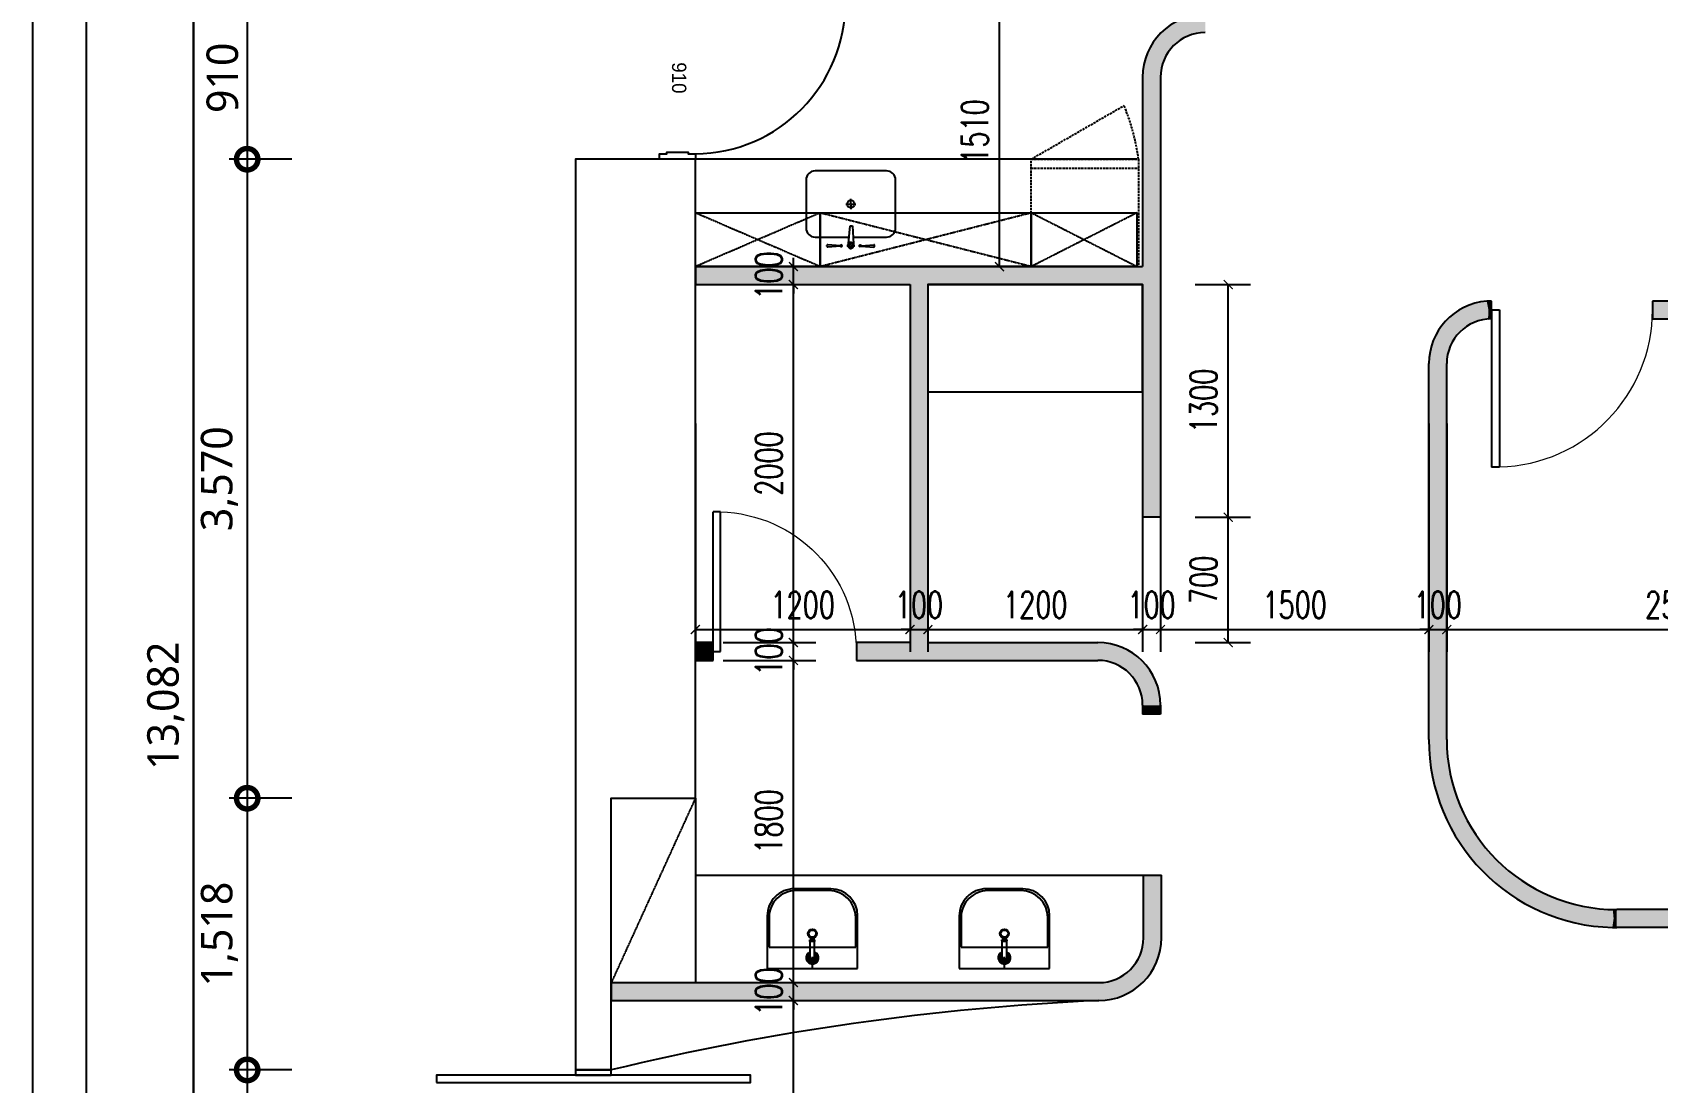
# Model space of a CAD drawing. Header units: millimetres. Extents: x -4 to 86791, y -1 to 44030.
# Drawn here: x 7475 to 16558, y 21602 to 27468 of the extents above; entities that cross this region are included whole.
import ezdxf
from ezdxf.enums import TextEntityAlignment as Align

# ---------------------------------------------------------------- set-up
doc = ezdxf.new("R2010")
doc.units = ezdxf.units.MM
doc.linetypes.add('$0$DASH', pattern=[0.35, 0.25, -0.1])
doc.linetypes.add('DASH', pattern=[0.35, 0.25, -0.1])
for name, color, linetype in [('0-活动家具', 3, 'Continuous'), ('07-DIM WAL', 5, 'Continuous'), ('2.\\M+3B1DB\\M+3C0DA\\M+3BCB1', 60, 'Continuous'), ('2CONTINUOUS', 2, 'Continuous'), ('CO-BATH', 6, 'Continuous'), ('CO-DO-FR', 7, 'Continuous'), ('CO-DOOR', 8, 'Continuous'), ('FORM(YOURNAME)-11', 1, 'Continuous'), ('PUB_DIM', 3, 'Continuous'), ('PUB_HATCH', 8, 'Continuous'), ('WALL', 9, 'Continuous'), ('WINDOW', 4, 'Continuous')]:
    doc.layers.add(name, color=color, linetype=linetype)
doc.styles.add('_TCH_DIM_T3', font='SIMPLEX', dxfattribs={"width": 0.705882, "bigfont": 'GBCBIG'})
doc.styles.add('DAWIN', font='')
doc.styles.add('W-TEXT2', font='Dotum.ttf')
doc.styles.add('YOURNAME', font='HYWULM.TTF')
doc.styles.get('DAWIN').set_extended_font_data('NanumSquare')
doc.dimstyles.new('60', dxfattribs={"dimscale": 80, "dimtxt": 2.2, "dimasz": 3, "dimexe": 1.25, "dimexo": 0.625, "dimtad": 1, "dimdec": 0, "dimzin": 0, "dimdsep": 46, "dimlunit": 6, "dimtxsty": 'DAWIN', "dimblk1": 'DOTSMALL', "dimblk2": 'DOTSMALL', "dimsah": 1, "dimcen": 0.001, "dimclrd": 1, "dimclre": 1, "dimclrt": 3, "dimadec": 0, "dimazin": 0, "dimtfac": 1, "dimtdec": 0, "dimtix": 1, "dimtmove": 2, "dimatfit": 3, "dimldrblk": 'DOTSMALL', "dimfxl": 0, "dimtolj": 1, "dimtzin": 0, "dimarcsym": 0})
doc.dimstyles.new('_TCH_ARCH&&50', dxfattribs={"dimtxt": 148.75, "dimasz": 50, "dimexe": 125, "dimexo": 150, "dimgap": 63.125, "dimtad": 1, "dimdec": 0, "dimrnd": 5, "dimzin": 0, "dimdsep": 46, "dimtxsty": '_TCH_DIM_T3', "dimblk": 'ARCHTICK', "dimcen": 0.09, "dimclrt": 7, "dimazin": 2, "dimtfac": 1, "dimtdec": 0, "dimtix": 1, "dimtmove": 2, "dimatfit": 3, "dimfxl": 0, "dimtolj": 1, "dimtzin": 0, "dimarcsym": 0})

# ---------------------------------------------------------------- blocks, each defined once
blk = doc.blocks.new('FORM-PLAN')
at = {"layer": 'Defpoints', "color": 158}
for points in [[(-71444, -2285), (10556, -2285), (10556, 55115), (-71444, 55115)], [(-69444, 53115), (-64, 53115), (-64, 1215), (-69444, 1215)]]:
    blk.add_lwpolyline(points, close=True, dxfattribs=at)
at = {"layer": 'FORM(YOURNAME)-11', "color": 250}
blk.add_lwpolyline([(-72444, -3285), (11556, -3285), (11556, 56115), (-72444, 56115)], close=True, dxfattribs=at)
at = {"layer": 'FORM(YOURNAME)-11', "color": 3, "style": 'YOURNAME'}
for tag, height, p in [('1', 450, (9905, 18188)), ('2', 450, (9905, 17544)), ('3', 450, (9905, 16257)), ('4', 450, (9905, 14326)), ('5', 515, (9905, 12009)), ('6', 515, (9905, 9757)), ('7', 515, (9905, 7504)), ('8', 515, (9905, 5252)), ('9', 515, (9905, 2999)), ('10', 515, (5655, 811)), ('11', 515, (9905, 747)), ('12', 515, (5655, -1441)), ('13', 515, (9905, -1441))]:
    blk.add_attdef(tag, text='', height=height, dxfattribs=at).set_placement(p, align=Align.MIDDLE_RIGHT)
blk = doc.blocks.new('*U150')
at = {"xscale": 0.3000000000000001, "yscale": 0.3000000000000001, "zscale": 0.3000000000000001}
blk.add_blockref('FORM-PLAN', (29207.9, 15720.5), dxfattribs=at)
blk = doc.blocks.new('_DOTSMALL')
at = {"color": 0, "linetype": 'ByBlock', "const_width": 0.5}
blk.add_lwpolyline([(-0.0625, 0, 1), (0.0625, 0, 1)], format="xyb", close=True, dxfattribs=at)
blk = doc.blocks.new('*D85')
at = {"layer": '07-DIM WAL', "color": 1, "lineweight": -2, "ltscale": 10, "transparency": 16777216}
for p, q in [((8924.7, 30247.6), (8274.7, 30247.6)), ((8374.7, 30247.6), (8374.7, 17165.6)), ((8924.7, 17165.6), (8274.7, 17165.6))]:
    blk.add_line(p, q, dxfattribs=at)
at = {"layer": 'Defpoints', "color": 0, "ltscale": 10, "transparency": 16777216}
for p in [(8974.7, 30247.6), (8374.7, 17165.6), (8974.7, 17165.6)]:
    blk.add_point(p, dxfattribs=at)
at = {"layer": '07-DIM WAL', "color": 1, "lineweight": -2, "ltscale": 10, "transparency": 16777216, "xscale": 240, "yscale": 240, "zscale": 240}
for p, rotation in [((8374.7, 30247.6), 90), ((8374.7, 17165.6), 270)]:
    blk.add_blockref('_DOTSMALL', p, dxfattribs=dict(at, rotation=rotation))
at = {"layer": '07-DIM WAL', "color": 3, "ltscale": 10, "transparency": 16777216, "insert": (8219.9, 23706.6), "char_height": 176, "attachment_point": 5, "rotation": 90, "style": 'DAWIN'}
blk.add_mtext('\\A1;13,082', dxfattribs=at)
blk = doc.blocks.new('*D87')
at = {"layer": '07-DIM WAL', "color": 1, "lineweight": -2, "ltscale": 10, "transparency": 16777216}
for p, q in [((8924.7, 27669.6), (8574.7, 27669.6)), ((8674.7, 27669.6), (8674.7, 26759.6)), ((8924.7, 26759.6), (8574.7, 26759.6))]:
    blk.add_line(p, q, dxfattribs=at)
at = {"layer": 'Defpoints', "color": 0, "ltscale": 10, "transparency": 16777216}
for p in [(8974.7, 27669.6), (8674.7, 26759.6), (8974.7, 26759.6)]:
    blk.add_point(p, dxfattribs=at)
at = {"layer": '07-DIM WAL', "color": 1, "lineweight": -2, "ltscale": 10, "transparency": 16777216, "xscale": 240, "yscale": 240, "zscale": 240}
for p, rotation in [((8674.7, 27669.6), 90), ((8674.7, 26759.6), 270)]:
    blk.add_blockref('_DOTSMALL', p, dxfattribs=dict(at, rotation=rotation))
at = {"layer": '07-DIM WAL', "color": 3, "ltscale": 10, "transparency": 16777216, "insert": (8536.7, 27214.6), "char_height": 176, "attachment_point": 5, "rotation": 90, "style": 'DAWIN'}
blk.add_mtext('\\A1;910', dxfattribs=at)
blk = doc.blocks.new('*D88')
at = {"layer": '07-DIM WAL', "color": 1, "lineweight": -2, "ltscale": 10, "transparency": 16777216}
for p, q in [((8924.7, 26759.6), (8574.7, 26759.6)), ((8674.7, 26759.6), (8674.7, 23189.6)), ((8924.7, 23189.6), (8574.7, 23189.6))]:
    blk.add_line(p, q, dxfattribs=at)
at = {"layer": 'Defpoints', "color": 0, "ltscale": 10, "transparency": 16777216}
for p in [(8974.7, 26759.6), (8674.7, 23189.6), (8974.7, 23189.6)]:
    blk.add_point(p, dxfattribs=at)
at = {"layer": '07-DIM WAL', "color": 1, "lineweight": -2, "ltscale": 10, "transparency": 16777216, "xscale": 240, "yscale": 240, "zscale": 240}
for p, rotation in [((8674.7, 26759.6), 90), ((8674.7, 23189.6), 270)]:
    blk.add_blockref('_DOTSMALL', p, dxfattribs=dict(at, rotation=rotation))
at = {"layer": '07-DIM WAL', "color": 3, "ltscale": 10, "transparency": 16777216, "insert": (8519.9, 24974.6), "char_height": 176, "attachment_point": 5, "rotation": 90, "style": 'DAWIN'}
blk.add_mtext('\\A1;3,570', dxfattribs=at)
blk = doc.blocks.new('*D89')
at = {"layer": '07-DIM WAL', "color": 1, "lineweight": -2, "ltscale": 10, "transparency": 16777216}
for p, q in [((8924.7, 23189.6), (8574.7, 23189.6)), ((8674.7, 23189.6), (8674.7, 21671.6)), ((8924.7, 21671.6), (8574.7, 21671.6))]:
    blk.add_line(p, q, dxfattribs=at)
at = {"layer": 'Defpoints', "color": 0, "ltscale": 10, "transparency": 16777216}
for p in [(8974.7, 23189.6), (8674.7, 21671.6), (8974.7, 21671.6)]:
    blk.add_point(p, dxfattribs=at)
at = {"layer": '07-DIM WAL', "color": 1, "lineweight": -2, "ltscale": 10, "transparency": 16777216, "xscale": 240, "yscale": 240, "zscale": 240}
for p, rotation in [((8674.7, 23189.6), 90), ((8674.7, 21671.6), 270)]:
    blk.add_blockref('_DOTSMALL', p, dxfattribs=dict(at, rotation=rotation))
at = {"layer": '07-DIM WAL', "color": 3, "ltscale": 10, "transparency": 16777216, "insert": (8519.9, 22430.6), "char_height": 176, "attachment_point": 5, "rotation": 90, "style": 'DAWIN'}
blk.add_mtext('\\A1;1,518', dxfattribs=at)
blk = doc.blocks.new('*D90')
at = {"layer": '07-DIM WAL', "color": 1, "lineweight": -2, "ltscale": 10, "transparency": 16777216}
for p, q in [((8924.7, 21671.6), (8574.7, 21671.6)), ((8674.7, 21671.6), (8674.7, 20696.6)), ((8924.7, 20696.6), (8574.7, 20696.6))]:
    blk.add_line(p, q, dxfattribs=at)
at = {"layer": 'Defpoints', "color": 0, "ltscale": 10, "transparency": 16777216}
for p in [(8974.7, 21671.6), (8674.7, 20696.6), (8974.7, 20696.6)]:
    blk.add_point(p, dxfattribs=at)
at = {"layer": '07-DIM WAL', "color": 1, "lineweight": -2, "ltscale": 10, "transparency": 16777216, "xscale": 240, "yscale": 240, "zscale": 240}
for p, rotation in [((8674.7, 21671.6), 90), ((8674.7, 20696.6), 270)]:
    blk.add_blockref('_DOTSMALL', p, dxfattribs=dict(at, rotation=rotation))
at = {"layer": '07-DIM WAL', "color": 3, "ltscale": 10, "transparency": 16777216, "insert": (8536.7, 21184.1), "char_height": 176, "attachment_point": 5, "rotation": 90, "style": 'DAWIN'}
blk.add_mtext('\\A1;975', dxfattribs=at)
blk = doc.blocks.new('VUFASU3')
at = {"layer": '2CONTINUOUS', "ltscale": 10}
blk.add_lwpolyline([(258926.3, -9402.6), (259126.3, -9402.6), (259126.3, -7884.6), (259596.3, -7884.6), (259596.3, -4314.6), (258926.3, -4314.6), (258926.3, -9402.6)], dxfattribs=at)
at = {"layer": 'CO-DO-FR'}
for points in [[(259596.3, -4314.6), (259396.3, -4314.6), (259396.3, -4284.6), (259436.3, -4284.6), (259436.3, -4274.6), (259556.3, -4274.6), (259556.3, -4284.6), (259596.3, -4284.6), (259596.3, -4314.6)], [(258926.3, -9402.6), (258926.3, -9432.6), (259126.3, -9432.6), (259126.3, -9402.6)]]:
    blk.add_lwpolyline(points, close=True, dxfattribs=at)
at = {"layer": 'CO-DOOR'}
blk.add_lwpolyline([(258148.8, -9472.6), (259903.8, -9472.6), (259903.8, -9432.6), (258148.8, -9432.6)], close=True, dxfattribs=at)
blk.add_arc((259587.7, -3436.1), 848.6, 270.57967, 0.09838, dxfattribs=at)
at = {"layer": '2.\\M+3B1DB\\M+3C0DA\\M+3BCB1', "style": 'W-TEXT2'}
blk.add_text('910', height=80, rotation=270, dxfattribs=at).set_placement((259505.9, -3860.1), align=Align.MIDDLE_CENTER)
blk = doc.blocks.new('A$C7CA87367')
at = {"layer": '0-活动家具', "color": 3, "linetype": 'Continuous'}
for p, q in [((116.8, 421.1), (116.8, 416.9)), ((189.7, 420.3), (121.1, 425.2)), ((189.7, 417.8), (121.1, 412.8)), ((240.7, 306.9), (235.4, 407.9)), ((262.6, 405.2), (254, 306.9)), ((310.3, 420.3), (378.9, 425.2)), ((310.3, 417.8), (378.9, 412.8)), ((383.2, 421.1), (383.2, 416.9)), ((254, 306.9), (240.7, 306.9))]:
    blk.add_line(p, q, dxfattribs=at)
at = {"layer": '0-活动家具', "color": 3}
for p, q in [((246.6, 416.3), (228.2, 416.3)), ((250, 438.4), (250, 419.6)), ((250, 412.9), (250, 393.8)), ((271.5, 416.3), (253.4, 416.3))]:
    blk.add_line(p, q, dxfattribs=at)
at = {"layer": '0-活动家具', "color": 8}
for p, q in [((245.8, 185), (222.7, 185)), ((250, 189.2), (250, 213.1)), ((276.9, 185), (254.2, 185)), ((250, 180.8), (250, 156.9))]:
    blk.add_line(p, q, dxfattribs=at)
at = {"layer": '0-活动家具', "color": 3, "linetype": 'Continuous'}
blk.add_lwpolyline([(237.4, 370), (50, 370, 0.414214), (0, 320), (0, 50, 0.414214), (50, 0), (450, 0, 0.414214), (500, 50), (500, 320, 0.414214), (450, 370), (259.5, 370)], format="xyb", dxfattribs=at)
for points in [[(197.2, 424, -1), (197.2, 414, -1)], [(302.8, 424, 1), (302.8, 414, 1)]]:
    blk.add_lwpolyline(points, format="xyb", close=True, dxfattribs=at)
at = {"layer": '0-活动家具', "color": 3, "ltscale": 1000}
blk.add_lwpolyline([(250, 416.4, -1), (250, 416.1, -1)], format="xyb", close=True, dxfattribs=at)
at = {"layer": '0-活动家具', "color": 8}
blk.add_lwpolyline([(250.1, 185.4, -1), (250.1, 184.7, -1)], format="xyb", close=True, dxfattribs=at)
at = {"layer": '0-活动家具', "color": 3, "linetype": 'Continuous'}
blk.add_circle((250, 416.3), 16.8, dxfattribs=at)
at = {"layer": '0-活动家具', "color": 3}
blk.add_circle((250.2, 416.4), 13.5, dxfattribs=at)
at = {"layer": '0-活动家具', "color": 8}
blk.add_circle((250, 185), 21, dxfattribs=at)
at = {"layer": '0-活动家具', "color": 3, "linetype": 'Continuous'}
for centre, start, end in [((121, 421.1), 88.28891, 180), ((121, 416.9), 180, 271.71109), ((379, 421.1), 0, 91.71109), ((379, 416.9), 268.28891, 0)]:
    blk.add_arc(centre, 4.17, start, end, dxfattribs=at)
blk = doc.blocks.new('fwg')
at = {"color": 3, "linetype": 'DASH', "ltscale": 50}
for p, q in [((537365.2, 175087.9), (537965.2, 175087.9)), ((537365.2, 174487.9), (537365.2, 175087.9)), ((537965.2, 175087.9), (537965.2, 174487.9)), ((537965.2, 174537.9), (537365.2, 174537.9)), ((537965.2, 174487.9), (537365.2, 174487.9))]:
    blk.add_line(p, q, dxfattribs=at)
at = {"color": 8, "linetype": 'DASH', "ltscale": 50}
blk.add_line((537965.2, 174487.9), (537445.5, 174187.9), dxfattribs=at)
blk.add_arc((538570.8, 174650.2), 1216.5, 187.6661, 202.3339, dxfattribs=at)
blk = doc.blocks.new('B-003')
blk.add_line((0, 0), (0, -65))
at = {"layer": 'CO-BATH'}
for p, q in [((-252.5, 0), (-252.5, -295)), ((252.5, 0), (-252.5, 0)), ((252.5, -295), (252.5, 0)), ((-102.5, -445), (102.5, -445))]:
    blk.add_line(p, q, dxfattribs=at)
at = {"layer": 'CO-BATH', "color": 8}
for p, q in [((-12.5, -60), (-12.5, -150.5)), ((12.5, -60), (12.5, -150.5)), ((-242.5, -120), (-242.5, -285)), ((242.5, -120), (-242.5, -120)), ((-14.5, -155.5), (-14.5, -160.5)), ((-14.5, -160.5), (14.5, -160.5)), ((-13.5, -150.5), (-13.5, -155.5)), ((13.5, -150.5), (13.5, -155.5)), ((14.5, -155.5), (14.5, -160.5)), ((242.5, -285), (242.5, -120)), ((-92.5, -435), (92.5, -435))]:
    blk.add_line(p, q, dxfattribs=at)
at = {"layer": 'CO-BATH', "color": 251}
for p, q in [((-14.5, -155.5), (14.5, -155.5)), ((-13.5, -150.5), (13.5, -150.5))]:
    blk.add_line(p, q, dxfattribs=at)
at = {"layer": 'CO-BATH', "color": 8}
blk.add_circle((0, -195), 25, dxfattribs=at)
at = {"layer": 'CO-BATH', "color": 251}
blk.add_circle((0, -195), 20, dxfattribs=at)
at = {"layer": 'CO-BATH', "color": 8}
for centre, radius, start, end in [((0, -60), 35, 290.92481, 249.07514), ((0, -60), 12.5, 359.99998, 179.99998), ((-92.5, -285), 150, 180, 270), ((92.5, -285), 150, 270, 0)]:
    blk.add_arc(centre, radius, start, end, dxfattribs=at)
at = {"layer": 'CO-BATH', "color": 251}
for radius, start, end in [(30, 294.62429, 245.37566), (25, 299.99998, 239.99998), (18, 313.98294, 226.01701)]:
    blk.add_arc((0, -60), radius, start, end, dxfattribs=at)
at = {"layer": 'CO-BATH'}
for centre, start, end in [((-102.5, -295), 180, 270), ((102.5, -295), 270, 0)]:
    blk.add_arc(centre, 150, start, end, dxfattribs=at)
blk = doc.blocks.new('_ArchTick')
at = {"color": 0, "linetype": 'ByBlock', "const_width": 0.15}
blk.add_lwpolyline([(-0.5, -0.5), (0.5, 0.5)], dxfattribs=at)
blk = doc.blocks.new('*D93')
at = {"layer": 'Defpoints', "color": 0, "transparency": 16777216}
for p in [(13823.6, 24759.6), (14158.3, 24759.6), (13823.6, 24059.6)]:
    blk.add_point(p, dxfattribs=at)
at = {"layer": 'PUB_DIM', "color": 0, "lineweight": -2, "transparency": 16777216}
for p, q in [((13973.6, 24759.6), (14283.3, 24759.6)), ((14158.3, 24059.6), (14158.3, 24759.6)), ((13973.6, 24059.6), (14283.3, 24059.6))]:
    blk.add_line(p, q, dxfattribs=at)
at = {"layer": 'PUB_DIM', "color": 0, "lineweight": -2, "transparency": 16777216, "xscale": 50, "yscale": 50, "zscale": 50}
for p, rotation in [((14158.3, 24759.6), 90), ((14158.3, 24059.6), 270)]:
    blk.add_blockref('_ArchTick', p, dxfattribs=dict(at, rotation=rotation))
at = {"layer": 'PUB_DIM', "color": 7, "transparency": 16777216, "insert": (14020.8, 24409.6), "char_height": 148.75, "attachment_point": 5, "rotation": 90, "style": '_TCH_DIM_T3'}
blk.add_mtext('\\A1;700', dxfattribs=at)
blk = doc.blocks.new('*D94')
at = {"layer": 'Defpoints', "color": 0, "transparency": 16777216}
for p in [(13823.6, 26059.6), (14158.3, 26059.6), (13823.6, 24759.6)]:
    blk.add_point(p, dxfattribs=at)
at = {"layer": 'PUB_DIM', "color": 0, "lineweight": -2, "transparency": 16777216}
for p, q in [((13973.6, 26059.6), (14283.3, 26059.6)), ((14158.3, 24759.6), (14158.3, 26059.6)), ((13973.6, 24759.6), (14283.3, 24759.6))]:
    blk.add_line(p, q, dxfattribs=at)
at = {"layer": 'PUB_DIM', "color": 0, "lineweight": -2, "transparency": 16777216, "xscale": 50, "yscale": 50, "zscale": 50}
for p, rotation in [((14158.3, 26059.6), 90), ((14158.3, 24759.6), 270)]:
    blk.add_blockref('_ArchTick', p, dxfattribs=dict(at, rotation=rotation))
at = {"layer": 'PUB_DIM', "color": 7, "transparency": 16777216, "insert": (14020.8, 25409.6), "char_height": 148.75, "attachment_point": 5, "rotation": 90, "style": '_TCH_DIM_T3'}
blk.add_mtext('\\A1;1300', dxfattribs=at)
blk = doc.blocks.new('*D95')
at = {"layer": 'Defpoints', "color": 0, "transparency": 16777216}
for p in [(11184.7, 26159.6), (11727.8, 26159.6), (11184.7, 26059.6)]:
    blk.add_point(p, dxfattribs=at)
at = {"layer": 'PUB_DIM', "color": 0, "lineweight": -2, "transparency": 16777216}
for p, q in [((11334.7, 26159.6), (11852.8, 26159.6)), ((11727.8, 26159.6), (11727.8, 26209.6)), ((11727.8, 26059.6), (11727.8, 26159.6)), ((11334.7, 26059.6), (11852.8, 26059.6)), ((11727.8, 26059.6), (11727.8, 26009.6))]:
    blk.add_line(p, q, dxfattribs=at)
at = {"layer": 'PUB_DIM', "color": 0, "lineweight": -2, "transparency": 16777216, "xscale": 50, "yscale": 50, "zscale": 50}
for p, rotation in [((11727.8, 26159.6), 270), ((11727.8, 26059.6), 90)]:
    blk.add_blockref('_ArchTick', p, dxfattribs=dict(at, rotation=rotation))
at = {"layer": 'PUB_DIM', "color": 7, "transparency": 16777216, "insert": (11590.3, 26109.6), "char_height": 148.75, "attachment_point": 5, "rotation": 90, "style": '_TCH_DIM_T3'}
blk.add_mtext('\\A1;100', dxfattribs=at)
blk = doc.blocks.new('*D96')
at = {"layer": 'Defpoints', "color": 0, "transparency": 16777216}
for p in [(11184.7, 26059.6), (11727.8, 26059.6), (11184.7, 24059.6)]:
    blk.add_point(p, dxfattribs=at)
at = {"layer": 'PUB_DIM', "color": 0, "lineweight": -2, "transparency": 16777216}
for p, q in [((11334.7, 26059.6), (11852.8, 26059.6)), ((11727.8, 24059.6), (11727.8, 26059.6)), ((11334.7, 24059.6), (11852.8, 24059.6))]:
    blk.add_line(p, q, dxfattribs=at)
at = {"layer": 'PUB_DIM', "color": 0, "lineweight": -2, "transparency": 16777216, "xscale": 50, "yscale": 50, "zscale": 50}
for p, rotation in [((11727.8, 26059.6), 90), ((11727.8, 24059.6), 270)]:
    blk.add_blockref('_ArchTick', p, dxfattribs=dict(at, rotation=rotation))
at = {"layer": 'PUB_DIM', "color": 7, "transparency": 16777216, "insert": (11590.3, 25059.6), "char_height": 148.75, "attachment_point": 5, "rotation": 90, "style": '_TCH_DIM_T3'}
blk.add_mtext('\\A1;2000', dxfattribs=at)
blk = doc.blocks.new('*D97')
at = {"layer": 'Defpoints', "color": 0, "transparency": 16777216}
for p in [(11184.7, 24059.6), (11727.8, 24059.6), (11184.7, 23959.6)]:
    blk.add_point(p, dxfattribs=at)
at = {"layer": 'PUB_DIM', "color": 0, "lineweight": -2, "transparency": 16777216}
for p, q in [((11727.8, 24059.6), (11727.8, 24109.6)), ((11334.7, 24059.6), (11852.8, 24059.6)), ((11727.8, 23959.6), (11727.8, 24059.6)), ((11334.7, 23959.6), (11852.8, 23959.6)), ((11727.8, 23959.6), (11727.8, 23909.6))]:
    blk.add_line(p, q, dxfattribs=at)
at = {"layer": 'PUB_DIM', "color": 0, "lineweight": -2, "transparency": 16777216, "xscale": 50, "yscale": 50, "zscale": 50}
for p, rotation in [((11727.8, 24059.6), 270), ((11727.8, 23959.6), 90)]:
    blk.add_blockref('_ArchTick', p, dxfattribs=dict(at, rotation=rotation))
at = {"layer": 'PUB_DIM', "color": 7, "transparency": 16777216, "insert": (11590.3, 24009.6), "char_height": 148.75, "attachment_point": 5, "rotation": 90, "style": '_TCH_DIM_T3'}
blk.add_mtext('\\A1;100', dxfattribs=at)
blk = doc.blocks.new('*D98')
at = {"layer": 'Defpoints', "color": 0, "transparency": 16777216}
for p in [(11184.7, 23959.6), (11727.8, 23959.6), (11184.7, 22159.6)]:
    blk.add_point(p, dxfattribs=at)
at = {"layer": 'PUB_DIM', "color": 0, "lineweight": -2, "transparency": 16777216}
for p, q in [((11334.7, 23959.6), (11852.8, 23959.6)), ((11727.8, 22159.6), (11727.8, 23959.6)), ((11334.7, 22159.6), (11852.8, 22159.6))]:
    blk.add_line(p, q, dxfattribs=at)
at = {"layer": 'PUB_DIM', "color": 0, "lineweight": -2, "transparency": 16777216, "xscale": 50, "yscale": 50, "zscale": 50}
for p, rotation in [((11727.8, 23959.6), 90), ((11727.8, 22159.6), 270)]:
    blk.add_blockref('_ArchTick', p, dxfattribs=dict(at, rotation=rotation))
at = {"layer": 'PUB_DIM', "color": 7, "transparency": 16777216, "insert": (11590.3, 23059.6), "char_height": 148.75, "attachment_point": 5, "rotation": 90, "style": '_TCH_DIM_T3'}
blk.add_mtext('\\A1;1800', dxfattribs=at)
blk = doc.blocks.new('*D99')
at = {"layer": 'Defpoints', "color": 0, "transparency": 16777216}
for p in [(11184.7, 22159.6), (11727.8, 22159.6), (11184.7, 22059.6)]:
    blk.add_point(p, dxfattribs=at)
at = {"layer": 'PUB_DIM', "color": 0, "lineweight": -2, "transparency": 16777216}
for p, q in [((11727.8, 22159.6), (11727.8, 22209.6)), ((11334.7, 22159.6), (11852.8, 22159.6)), ((11727.8, 22059.6), (11727.8, 22159.6)), ((11334.7, 22059.6), (11852.8, 22059.6)), ((11727.8, 22059.6), (11727.8, 22009.6))]:
    blk.add_line(p, q, dxfattribs=at)
at = {"layer": 'PUB_DIM', "color": 0, "lineweight": -2, "transparency": 16777216, "xscale": 50, "yscale": 50, "zscale": 50}
for p, rotation in [((11727.8, 22159.6), 270), ((11727.8, 22059.6), 90)]:
    blk.add_blockref('_ArchTick', p, dxfattribs=dict(at, rotation=rotation))
at = {"layer": 'PUB_DIM', "color": 7, "transparency": 16777216, "insert": (11590.3, 22109.6), "char_height": 148.75, "attachment_point": 5, "rotation": 90, "style": '_TCH_DIM_T3'}
blk.add_mtext('\\A1;100', dxfattribs=at)
blk = doc.blocks.new('*D100')
at = {"layer": 'Defpoints', "color": 0, "transparency": 16777216}
for p in [(11184.7, 22059.6), (11727.8, 22059.6), (11184.7, 20434.1)]:
    blk.add_point(p, dxfattribs=at)
at = {"layer": 'PUB_DIM', "color": 0, "lineweight": -2, "transparency": 16777216}
for p, q in [((11334.7, 22059.6), (11852.8, 22059.6)), ((11727.8, 20434.1), (11727.8, 22059.6)), ((11334.7, 20434.1), (11852.8, 20434.1))]:
    blk.add_line(p, q, dxfattribs=at)
at = {"layer": 'PUB_DIM', "color": 0, "lineweight": -2, "transparency": 16777216, "xscale": 50, "yscale": 50, "zscale": 50}
for p, rotation in [((11727.8, 22059.6), 90), ((11727.8, 20434.1), 270)]:
    blk.add_blockref('_ArchTick', p, dxfattribs=dict(at, rotation=rotation))
at = {"layer": 'PUB_DIM', "color": 7, "transparency": 16777216, "insert": (11590.3, 21246.9), "char_height": 148.75, "attachment_point": 5, "rotation": 90, "style": '_TCH_DIM_T3'}
blk.add_mtext('\\A1;1625', dxfattribs=at)
blk = doc.blocks.new('*D111')
at = {"layer": 'Defpoints', "color": 0, "transparency": 16777216}
for p in [(12631, 27669.6), (12879.7, 27669.6), (12631, 26159.6)]:
    blk.add_point(p, dxfattribs=at)
at = {"layer": 'PUB_DIM', "color": 0, "lineweight": -2, "transparency": 16777216}
for p, q in [((12781, 27669.6), (13004.7, 27669.6)), ((12879.7, 26159.6), (12879.7, 27669.6)), ((12781, 26159.6), (13004.7, 26159.6))]:
    blk.add_line(p, q, dxfattribs=at)
at = {"layer": 'PUB_DIM', "color": 0, "lineweight": -2, "transparency": 16777216, "xscale": 50, "yscale": 50, "zscale": 50}
for p, rotation in [((12879.7, 27669.6), 90), ((12879.7, 26159.6), 270)]:
    blk.add_blockref('_ArchTick', p, dxfattribs=dict(at, rotation=rotation))
at = {"layer": 'PUB_DIM', "color": 7, "transparency": 16777216, "insert": (12742.2, 26914.6), "char_height": 148.75, "attachment_point": 5, "rotation": 90, "style": '_TCH_DIM_T3'}
blk.add_mtext('\\A1;1510', dxfattribs=at)
blk = doc.blocks.new('*D141')
at = {"layer": 'Defpoints', "color": 0, "transparency": 16777216}
for p in [(15379.7, 25432.8), (17957.7, 25432.8), (17957.7, 24132.1)]:
    blk.add_point(p, dxfattribs=at)
at = {"layer": 'PUB_DIM', "color": 0, "lineweight": -2, "transparency": 16777216}
for p, q in [((15379.7, 25282.8), (15379.7, 24007.1)), ((17957.7, 25282.8), (17957.7, 24007.1)), ((15379.7, 24132.1), (17957.7, 24132.1))]:
    blk.add_line(p, q, dxfattribs=at)
at = {"layer": 'PUB_DIM', "color": 0, "lineweight": -2, "transparency": 16777216, "xscale": 50, "yscale": 50, "zscale": 50, "rotation": 180}
blk.add_blockref('_ArchTick', (15379.7, 24132.1), dxfattribs=at)
at = {"layer": 'PUB_DIM', "color": 0, "lineweight": -2, "transparency": 16777216, "xscale": 50, "yscale": 50, "zscale": 50}
blk.add_blockref('_ArchTick', (17957.7, 24132.1), dxfattribs=at)
at = {"layer": 'PUB_DIM', "color": 7, "transparency": 16777216, "insert": (16668.7, 24269.6), "char_height": 148.75, "attachment_point": 5, "style": '_TCH_DIM_T3'}
blk.add_mtext('\\A1;2580', dxfattribs=at)
blk = doc.blocks.new('*D142')
at = {"layer": 'Defpoints', "color": 0, "transparency": 16777216}
for p in [(15279.7, 25432.8), (15379.7, 25432.8), (15379.7, 24132.1)]:
    blk.add_point(p, dxfattribs=at)
at = {"layer": 'PUB_DIM', "color": 0, "lineweight": -2, "transparency": 16777216}
for p, q in [((15279.7, 25282.8), (15279.7, 24007.1)), ((15379.7, 25282.8), (15379.7, 24007.1)), ((15279.7, 24132.1), (15229.7, 24132.1)), ((15279.7, 24132.1), (15379.7, 24132.1)), ((15379.7, 24132.1), (15429.7, 24132.1))]:
    blk.add_line(p, q, dxfattribs=at)
at = {"layer": 'PUB_DIM', "color": 0, "lineweight": -2, "transparency": 16777216, "xscale": 50, "yscale": 50, "zscale": 50}
blk.add_blockref('_ArchTick', (15279.7, 24132.1), dxfattribs=at)
at = {"layer": 'PUB_DIM', "color": 0, "lineweight": -2, "transparency": 16777216, "xscale": 50, "yscale": 50, "zscale": 50, "rotation": 180}
blk.add_blockref('_ArchTick', (15379.7, 24132.1), dxfattribs=at)
at = {"layer": 'PUB_DIM', "color": 7, "transparency": 16777216, "insert": (15329.7, 24269.6), "char_height": 148.75, "attachment_point": 5, "style": '_TCH_DIM_T3'}
blk.add_mtext('\\A1;100', dxfattribs=at)
blk = doc.blocks.new('*D143')
at = {"layer": 'Defpoints', "color": 0, "transparency": 16777216}
for p in [(13779.7, 25432.8), (15279.7, 25432.8), (15279.7, 24132.1)]:
    blk.add_point(p, dxfattribs=at)
at = {"layer": 'PUB_DIM', "color": 0, "lineweight": -2, "transparency": 16777216}
for p, q in [((13779.7, 25282.8), (13779.7, 24007.1)), ((15279.7, 25282.8), (15279.7, 24007.1)), ((13779.7, 24132.1), (15279.7, 24132.1))]:
    blk.add_line(p, q, dxfattribs=at)
at = {"layer": 'PUB_DIM', "color": 0, "lineweight": -2, "transparency": 16777216, "xscale": 50, "yscale": 50, "zscale": 50, "rotation": 180}
blk.add_blockref('_ArchTick', (13779.7, 24132.1), dxfattribs=at)
at = {"layer": 'PUB_DIM', "color": 0, "lineweight": -2, "transparency": 16777216, "xscale": 50, "yscale": 50, "zscale": 50}
blk.add_blockref('_ArchTick', (15279.7, 24132.1), dxfattribs=at)
at = {"layer": 'PUB_DIM', "color": 7, "transparency": 16777216, "insert": (14529.7, 24269.6), "char_height": 148.75, "attachment_point": 5, "style": '_TCH_DIM_T3'}
blk.add_mtext('\\A1;1500', dxfattribs=at)
blk = doc.blocks.new('*D144')
at = {"layer": 'Defpoints', "color": 0, "transparency": 16777216}
for p in [(13679.7, 25432.8), (13779.7, 25432.8), (13779.7, 24132.1)]:
    blk.add_point(p, dxfattribs=at)
at = {"layer": 'PUB_DIM', "color": 0, "lineweight": -2, "transparency": 16777216}
for p, q in [((13679.7, 25282.8), (13679.7, 24007.1)), ((13779.7, 25282.8), (13779.7, 24007.1)), ((13679.7, 24132.1), (13629.7, 24132.1)), ((13679.7, 24132.1), (13779.7, 24132.1)), ((13779.7, 24132.1), (13829.7, 24132.1))]:
    blk.add_line(p, q, dxfattribs=at)
at = {"layer": 'PUB_DIM', "color": 0, "lineweight": -2, "transparency": 16777216, "xscale": 50, "yscale": 50, "zscale": 50}
blk.add_blockref('_ArchTick', (13679.7, 24132.1), dxfattribs=at)
at = {"layer": 'PUB_DIM', "color": 0, "lineweight": -2, "transparency": 16777216, "xscale": 50, "yscale": 50, "zscale": 50, "rotation": 180}
blk.add_blockref('_ArchTick', (13779.7, 24132.1), dxfattribs=at)
at = {"layer": 'PUB_DIM', "color": 7, "transparency": 16777216, "insert": (13729.7, 24269.6), "char_height": 148.75, "attachment_point": 5, "style": '_TCH_DIM_T3'}
blk.add_mtext('\\A1;100', dxfattribs=at)
blk = doc.blocks.new('*D145')
at = {"layer": 'Defpoints', "color": 0, "transparency": 16777216}
for p in [(12479.7, 25432.8), (13679.7, 25432.8), (13679.7, 24132.1)]:
    blk.add_point(p, dxfattribs=at)
at = {"layer": 'PUB_DIM', "color": 0, "lineweight": -2, "transparency": 16777216}
for p, q in [((12479.7, 25282.8), (12479.7, 24007.1)), ((13679.7, 25282.8), (13679.7, 24007.1)), ((12479.7, 24132.1), (13679.7, 24132.1))]:
    blk.add_line(p, q, dxfattribs=at)
at = {"layer": 'PUB_DIM', "color": 0, "lineweight": -2, "transparency": 16777216, "xscale": 50, "yscale": 50, "zscale": 50, "rotation": 180}
blk.add_blockref('_ArchTick', (12479.7, 24132.1), dxfattribs=at)
at = {"layer": 'PUB_DIM', "color": 0, "lineweight": -2, "transparency": 16777216, "xscale": 50, "yscale": 50, "zscale": 50}
blk.add_blockref('_ArchTick', (13679.7, 24132.1), dxfattribs=at)
at = {"layer": 'PUB_DIM', "color": 7, "transparency": 16777216, "insert": (13079.7, 24269.6), "char_height": 148.75, "attachment_point": 5, "style": '_TCH_DIM_T3'}
blk.add_mtext('\\A1;1200', dxfattribs=at)
blk = doc.blocks.new('*D146')
at = {"layer": 'Defpoints', "color": 0, "transparency": 16777216}
for p in [(12379.7, 25432.8), (12479.7, 25432.8), (12479.7, 24132.1)]:
    blk.add_point(p, dxfattribs=at)
at = {"layer": 'PUB_DIM', "color": 0, "lineweight": -2, "transparency": 16777216}
for p, q in [((12379.7, 25282.8), (12379.7, 24007.1)), ((12479.7, 25282.8), (12479.7, 24007.1)), ((12379.7, 24132.1), (12329.7, 24132.1)), ((12379.7, 24132.1), (12479.7, 24132.1)), ((12479.7, 24132.1), (12529.7, 24132.1))]:
    blk.add_line(p, q, dxfattribs=at)
at = {"layer": 'PUB_DIM', "color": 0, "lineweight": -2, "transparency": 16777216, "xscale": 50, "yscale": 50, "zscale": 50}
blk.add_blockref('_ArchTick', (12379.7, 24132.1), dxfattribs=at)
at = {"layer": 'PUB_DIM', "color": 0, "lineweight": -2, "transparency": 16777216, "xscale": 50, "yscale": 50, "zscale": 50, "rotation": 180}
blk.add_blockref('_ArchTick', (12479.7, 24132.1), dxfattribs=at)
at = {"layer": 'PUB_DIM', "color": 7, "transparency": 16777216, "insert": (12429.7, 24269.6), "char_height": 148.75, "attachment_point": 5, "style": '_TCH_DIM_T3'}
blk.add_mtext('\\A1;100', dxfattribs=at)
blk = doc.blocks.new('*D147')
at = {"layer": 'Defpoints', "color": 0, "transparency": 16777216}
for p in [(11179.7, 25432.8), (12379.7, 25432.8), (12379.7, 24132.1)]:
    blk.add_point(p, dxfattribs=at)
at = {"layer": 'PUB_DIM', "color": 0, "lineweight": -2, "transparency": 16777216}
for p, q in [((11179.7, 25282.8), (11179.7, 24007.1)), ((12379.7, 25282.8), (12379.7, 24007.1)), ((11179.7, 24132.1), (12379.7, 24132.1))]:
    blk.add_line(p, q, dxfattribs=at)
at = {"layer": 'PUB_DIM', "color": 0, "lineweight": -2, "transparency": 16777216, "xscale": 50, "yscale": 50, "zscale": 50, "rotation": 180}
blk.add_blockref('_ArchTick', (11179.7, 24132.1), dxfattribs=at)
at = {"layer": 'PUB_DIM', "color": 0, "lineweight": -2, "transparency": 16777216, "xscale": 50, "yscale": 50, "zscale": 50}
blk.add_blockref('_ArchTick', (12379.7, 24132.1), dxfattribs=at)
at = {"layer": 'PUB_DIM', "color": 7, "transparency": 16777216, "insert": (11779.7, 24269.6), "char_height": 148.75, "attachment_point": 5, "style": '_TCH_DIM_T3'}
blk.add_mtext('\\A1;1200', dxfattribs=at)
blk = doc.blocks.new('$DorLib2D$00000001')
for p, q in [((0.45, 0.975), (0.5, 0.975)), ((0.45, 0), (0.45, 0.975)), ((0.5, 0), (0.5, 0.975)), ((0.5, 0), (0.45, 0))]:
    blk.add_line(p, q)
at = {"lineweight": 13}
blk.add_arc((0.475, 0), 0.975, 91.4693, 180, dxfattribs=at)

msp = doc.modelspace()

# ---------------------------------------------------------------- hatches: boundary and pattern name
at = {"layer": 'PUB_HATCH'}
for points in [[(14029.7, 27467.6), (14029.7, 27567.6, 0.414214), (13679.7, 27217.6), (13779.7, 27217.6, -0.414214)], [(13779.7, 27217.6), (13679.7, 27217.6), (13679.7, 26159.6), (13713, 26109.6), (13779.7, 26109.6)], [(11179.7, 26059.6), (12379.7, 26059.6), (12429.7, 26092.9), (12429.7, 26159.6), (11179.7, 26159.6)], [(12429.7, 26092.9), (12479.7, 26059.6), (13679.7, 26059.6), (13713, 26109.6), (13679.7, 26159.6), (12429.7, 26159.6)], [(12429.7, 26092.9), (12379.7, 26059.6), (12379.7, 24059.6), (12429.7, 24026.3), (12479.7, 24059.6), (12479.7, 26059.6)], [(13713, 26109.6), (13679.7, 26059.6), (13679.7, 24759.6), (13779.7, 24759.6), (13779.7, 26109.6)], [(15612.5, 25917.2), (15602.9, 25966.6, 0.391976), (15279.7, 25617.6), (15379.7, 25617.6, -0.414214), (15629.7, 25867.6)], [(15629.7, 25867.6), (15629.7, 25967.6, 0.019132), (15602.9, 25966.6), (15612.5, 25917.2), (15610.6, 25866.9, -0.019132)], [(15612.5, 25917.2), (15629.7, 25867.6), (15629.7, 25967.6), (15606.7, 25967.6)], [(16529.7, 25867.6), (18157.7, 25867.6), (18157.7, 25967.6), (16529.7, 25967.6)], [(15279.7, 23517.6), (15379.7, 23517.6), (15379.7, 25617.6), (15279.7, 25617.6)], [(11179.7, 23959.6), (11279.7, 23959.6), (11279.7, 24059.6), (11179.7, 24059.6)], [(12379.7, 24059.6), (12079.7, 24059.6), (12079.7, 23959.6), (12429.7, 23959.6), (12429.7, 24026.3)], [(12429.7, 24026.3), (12429.7, 23959.6), (13429.7, 23959.6), (13429.7, 24059.6), (12479.7, 24059.6)], [(13679.7, 23709.6), (13779.7, 23709.6, 0.414214), (13429.7, 24059.6), (13429.7, 23959.6, -0.414214)], [(13779.7, 23709.6), (13679.7, 23709.6), (13679.7, 23659.6), (13779.7, 23659.6)], [(15379.7, 23517.6), (15279.7, 23517.6, 0.407494), (16305.5, 22467.9), (16312.4, 22517.7), (16329.7, 22567.6, -0.414214)], [(13684.8, 22409.6), (13784.8, 22409.6), (13784.8, 22759.6), (13684.8, 22759.6)], [(16312.4, 22517.7), (16305.5, 22467.9, 0.005749), (16329.7, 22467.6), (16329.7, 22567.6, -0.005749), (16307.8, 22567.9)], [(16329.7, 22467.6), (16329.7, 22567.6), (16312.4, 22517.7), (16306.7, 22467.6)], [(18007.7, 22534.3), (17957.7, 22567.6), (16329.7, 22567.6), (16329.7, 22467.6), (18007.7, 22467.6)], [(13434.8, 22159.6), (13434.8, 22059.6, 0.414214), (13784.8, 22409.6), (13684.8, 22409.6, -0.414214)], [(10709.7, 22059.6), (13434.8, 22059.6), (13434.8, 22159.6), (10709.7, 22159.6)]]:
    msp.add_hatch(color=256, dxfattribs=at).paths.add_polyline_path(points)

# ---------------------------------------------------------------- linework, layer by layer
at = {"color": 3}
msp.add_line((13646.8, 26759.6), (11179.7, 26759.6), dxfattribs=at)
at = {"color": 8, "linetype": '$0$DASH', "ltscale": 10}
msp.add_line((11179.7, 23189.6), (10709.7, 22159.6), dxfattribs=at)
for p, q in [((11179.7, 23189.6), (11179.7, 22159.6)), ((11179.7, 22759.6), (13684.8, 22759.6))]:
    msp.add_line(p, q)
for points in [[(11179.7, 26459.6), (11877.1, 26459.6), (11877.1, 26159.6), (11179.7, 26159.6)], [(11877.1, 26459.6), (13056.7, 26459.6), (13056.7, 26159.6), (11877.1, 26159.6)], [(13056.7, 26459.6), (13646.8, 26459.6), (13646.8, 26159.6), (13056.7, 26159.6)], [(12479.7, 25459.6), (13679.7, 25459.6), (13679.7, 26059.6), (12479.7, 26059.6)]]:
    msp.add_lwpolyline(points, close=True)
for points in [[(13646.8, 26159.6), (13056.7, 26459.6), (11877.1, 26159.6), (11179.7, 26459.6)], [(13646.8, 26459.6), (13056.7, 26159.6), (11877.1, 26459.6), (11179.7, 26159.6)]]:
    msp.add_lwpolyline(points, dxfattribs=at)
msp.add_arc((14088, 7708.3), 14366.2, 92.60609, 103.60075)
at = {"layer": 'WALL'}
for p, q in [((13679.7, 27217.6), (13679.7, 26159.6)), ((13779.7, 27217.6), (13779.7, 26109.6)), ((11179.7, 26159.6), (12429.7, 26159.6)), ((11179.7, 26159.6), (11179.7, 26059.6)), ((12429.7, 26159.6), (13679.7, 26159.6)), ((13779.7, 26109.6), (13779.7, 24759.6)), ((11179.7, 26059.6), (12379.7, 26059.6)), ((12379.7, 26059.6), (12379.7, 24059.6)), ((12479.7, 26059.6), (12479.7, 24059.6)), ((12479.7, 26059.6), (13679.7, 26059.6)), ((13679.7, 26059.6), (13679.7, 24759.6)), ((15606.7, 25967.6), (15629.7, 25967.6)), ((15629.7, 25867.6), (15629.7, 25967.6)), ((18157.7, 25967.6), (16529.7, 25967.6)), ((16529.7, 25967.6), (16529.7, 25867.6)), ((15629.7, 25867.6), (15629.7, 25867.6)), ((16529.7, 25867.6), (18157.7, 25867.6)), ((15279.7, 23517.6), (15279.7, 25617.6)), ((15379.7, 23517.6), (15379.7, 25617.6)), ((13779.7, 24759.6), (13679.7, 24759.6)), ((11279.7, 24059.6), (11179.7, 24059.6)), ((11179.7, 24059.6), (11179.7, 23959.6)), ((11279.7, 23959.6), (11279.7, 24059.6)), ((12379.7, 24059.6), (12079.7, 24059.6)), ((12079.7, 24059.6), (12079.7, 23959.6)), ((12479.7, 24059.6), (13429.7, 24059.6)), ((11179.7, 23959.6), (11279.7, 23959.6)), ((12079.7, 23959.6), (12429.7, 23959.6)), ((12429.7, 23959.6), (13429.7, 23959.6)), ((13679.7, 23709.6), (13679.7, 23659.6)), ((13779.7, 23709.6), (13779.7, 23659.6)), ((13779.7, 23659.6), (13679.7, 23659.6)), ((13684.8, 22409.6), (13684.8, 22759.6)), ((13684.8, 22759.6), (13784.8, 22759.6)), ((13784.8, 22409.6), (13784.8, 22759.6)), ((16329.7, 22567.6), (16329.7, 22567.6)), ((17957.7, 22567.6), (16329.7, 22567.6)), ((16329.7, 22467.6), (16306.7, 22467.6)), ((18007.7, 22467.6), (16329.7, 22467.6)), ((10709.7, 22159.6), (13434.8, 22159.6)), ((10709.7, 22159.6), (10709.7, 22059.6)), ((10709.7, 22059.6), (13434.8, 22059.6))]:
    msp.add_line(p, q, dxfattribs=at)
for centre, radius, start, end in [((14029.7, 27217.6), 350, 90, 180), ((14029.7, 27217.6), 250, 90, 180), ((15629.7, 25617.6), 350, 94.3841, 180), ((15629.7, 25617.6), 350, 90, 94.3841), ((15629.7, 25617.6), 250, 90, 180), ((15629.7, 25617.6), 250, 90, 94.3841), ((13429.7, 23709.6), 350, 0, 90), ((13429.7, 23709.6), 250, 0, 90), ((16329.7, 23517.6), 1050, 180, 268.68243), ((16329.7, 23517.6), 950, 180, 270), ((16329.7, 23517.6), 950, 268.68243, 270), ((16329.7, 23517.6), 1050, 268.68243, 270), ((13434.8, 22409.6), 250, 270, 0), ((13434.8, 22409.6), 350, 270, 0)]:
    msp.add_arc(centre, radius, start, end, dxfattribs=at)

# ---------------------------------------------------------------- block references
msp.add_blockref('*U150', (0, 0))
at = {"ltscale": 10}
msp.add_blockref('VUFASU3', (-248416.6, 31074.2), dxfattribs=at)
at = {"rotation": 180}
for name, p in [('fwg', (551021.9, 201247.5)), ('B-003', (11833.9, 22238.4)), ('B-003', (12907.4, 22238.4))]:
    msp.add_blockref(name, p, dxfattribs=at)
at = {"color": 3, "rotation": 180}
msp.add_blockref('A$C7CA87367', (12298.6, 26694.5), dxfattribs=at)
at = {"layer": 'WINDOW', "xscale": -900, "yscale": -900, "zscale": -900}
msp.add_blockref('$DorLib2D$00000001', (16079.7, 25917.6), dxfattribs=at)
at = {"layer": 'WINDOW', "xscale": -800, "yscale": 800, "zscale": -800, "rotation": 1.334991662654818e-12}
msp.add_blockref('$DorLib2D$00000001', (11679.7, 24009.6), dxfattribs=at)

# ---------------------------------------------------------------- dimensions: what is measured, and where the dimension line sits
at = {"layer": '07-DIM WAL', "ltscale": 10}
dim = msp.add_linear_dim(base=(8374.7, 17165.6), p1=(8974.7, 30247.6), p2=(8974.7, 17165.6), angle=90, dimstyle='60', dxfattribs=at)
dim.commit()
dim.dimension.update_dxf_attribs({"geometry": '*D85', "text_midpoint": (8219.9, 23706.6)})
for base, p1, p2, picture, middle in [((8674.7, 26759.6), (8974.7, 27669.6), (8974.7, 26759.6), '*D87', (8536.7, 27214.6)), ((8674.7, 23189.6), (8974.7, 26759.6), (8974.7, 23189.6), '*D88', (8519.9, 24974.6)), ((8674.7, 21671.6), (8974.7, 23189.6), (8974.7, 21671.6), '*D89', (8519.9, 22430.6)), ((8674.7, 20696.6), (8974.7, 21671.6), (8974.7, 20696.6), '*D90', (8536.7, 21184.1))]:
    dim = msp.add_linear_dim(base=base, p1=p1, p2=p2, angle=90, dimstyle='60', override={"dimtmove": 2}, dxfattribs=at)
    dim.commit()
    dim.dimension.update_dxf_attribs({"geometry": picture, "text_midpoint": middle})
at = {"layer": 'PUB_DIM'}
for p1, p2, distance, picture, middle in [((12631, 26159.6), (12631, 27669.6), -248.6, '*D111', (12742.2, 26914.6)), ((11184.7, 26059.6), (11184.7, 26159.6), -543.1, '*D95', (11590.3, 26109.6)), ((11184.7, 24059.6), (11184.7, 26059.6), -543.1, '*D96', (11590.3, 25059.6)), ((13823.6, 24759.6), (13823.6, 26059.6), -334.8, '*D94', (14020.8, 25409.6)), ((11179.7, 25432.8), (12379.7, 25432.8), -1300.7, '*D147', (11779.7, 24269.6)), ((12379.7, 25432.8), (12479.7, 25432.8), -1300.7, '*D146', (12429.7, 24269.6)), ((12479.7, 25432.8), (13679.7, 25432.8), -1300.7, '*D145', (13079.7, 24269.6)), ((13679.7, 25432.8), (13779.7, 25432.8), -1300.7, '*D144', (13729.7, 24269.6)), ((13779.7, 25432.8), (15279.7, 25432.8), -1300.7, '*D143', (14529.7, 24269.6)), ((15279.7, 25432.8), (15379.7, 25432.8), -1300.7, '*D142', (15329.7, 24269.6)), ((15379.7, 25432.8), (17957.7, 25432.8), -1300.7, '*D141', (16668.7, 24269.6)), ((13823.6, 24059.6), (13823.6, 24759.6), -334.8, '*D93', (14020.8, 24409.6)), ((11184.7, 23959.6), (11184.7, 24059.6), -543.1, '*D97', (11590.3, 24009.6)), ((11184.7, 22159.6), (11184.7, 23959.6), -543.1, '*D98', (11590.3, 23059.6)), ((11184.7, 22059.6), (11184.7, 22159.6), -543.1, '*D99', (11590.3, 22109.6)), ((11184.6912841, 20434.1038041), (11184.6912841, 22059.6038041), -543.1426709, '*D100', (11590.3339551, 21246.8538041))]:
    dim = msp.add_aligned_dim(p1=p1, p2=p2, distance=distance, dimstyle='_TCH_ARCH&&50', dxfattribs=at)
    dim.commit()
    dim.dimension.update_dxf_attribs({"geometry": picture, "text_midpoint": middle})

doc.saveas('drawing.dxf')
